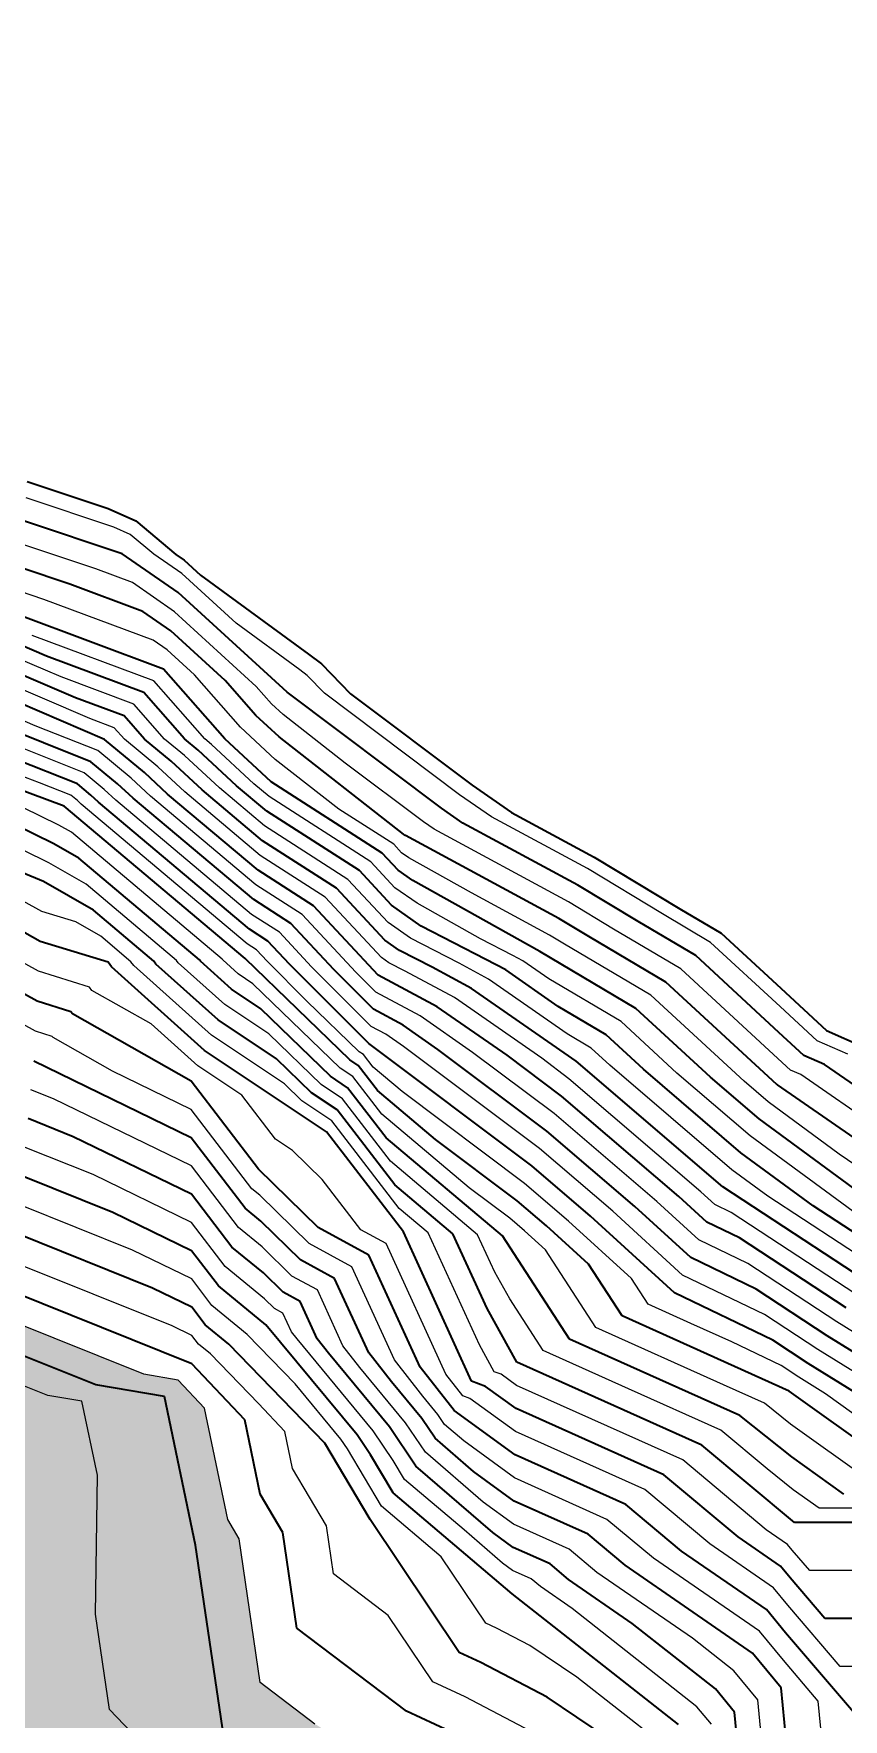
# Model space of a CAD drawing. Header units: millimetres. Extents: x -859836 to 307983, y -308065 to 649894.
# Drawn here: x 99637 to 142961, y 236861 to 327061 of the extents above; entities that cross this region are included whole.
import ezdxf

# ---------------------------------------------------------------- set-up
doc = ezdxf.new("R2010")
doc.units = ezdxf.units.MM
for name, color, linetype, lineweight in [('A-DETL-MBND', 5, 'Continuous', 9), ('C-TOPO', 7, 'Continuous', 9), ('C-TOPO-MAJR', 7, 'Continuous', 35), ('C-TOPO-MINR', 7, 'Continuous', 9)]:
    doc.layers.add(name, color=color, linetype=linetype, lineweight=lineweight)

msp = doc.modelspace()

# ---------------------------------------------------------------- hatches: boundary and pattern name
at = {"layer": 'A-DETL-MBND', "transparency": 33554585}
h = msp.add_hatch(color=1, dxfattribs=at)
h.paths.add_polyline_path([(-759872, -147838), (-751409, -147225), (-749609, -147143), (-733854, -145290), (-730653, -145570), (-721745, -145172), (-720814, -144887), (-719370, -144842), (-700946, -141995), (-695529, -141498), (-691142, -140868), (-678862, -139709), (-676064, -138561), (-673339, -137902), (-666588, -136592), (-665513, -135889), (-664558, -135218), (-662197, -133772), (-661519, -132852), (-659949, -130928), (-651084, -125443), (-650822, -125228), (-650213, -124939), (-646382, -122722), (-642214, -121295), (-640352, -120839), (-632919, -116639), (-632407, -116545), (-631232, -115977), (-624031, -110102), (-618435, -105784), (-615716, -103869), (-610671, -99638), (-609303, -97431), (-608187, -95168), (-606545, -92038), (-605546, -89814), (-602862, -83094), (-597357, -72506), (-595184, -69076), (-591888, -62294), (-588957, -58521), (-588686, -57663), (-586782, -51788), (-586421, -50671), (-585891, -49261), (-584837, -42142), (-583168, -34750), (-583236, -29503), (-581474, -24626), (-579291, -20446), (-577288, -10529), (-577844, -8379), (-576716, -5129), (-576923, -622), (-576761, 3433), (-577514, 8400), (-584433, 17478), (-591451, 26894), (-592059, 27631), (-594253, 29365), (-596698, 31520), (-606682, 39522), (-614114, 48456), (-617877, 53657), (-619367, 54812), (-621388, 57245), (-626371, 64609), (-630225, 76139), (-631882, 80641), (-631321, 82021), (-631047, 88615), (-629216, 99080), (-628971, 99848), (-627656, 101469), (-625202, 104951), (-622310, 108328), (-621916, 108853), (-618287, 112790), (-616954, 119597), (-611965, 123985), (-607391, 123672), (-603528, 125761), (-599346, 128280), (-596175, 130112), (-593901, 131920), (-587341, 139484), (-579017, 149394), (-573792, 168423), (-559581, 167597), (-555765, 171191), (-554261, 171958), (-551262, 173126), (-545079, 176205), (-536568, 178750), (-529133, 181370), (-526344, 189128), (-597518, 189128), (-597518, 207194), (-600686, 199575), (-609478, 188948), (-615919, 179175), (-616544, 177848), (-622914, 167950), (-630994, 157392), (-633191, 154309), (-645163, 133248), (-651286, 125168), (-651764, 119294), (-657364, 118029), (-668886, 104497), (-672322, 98230), (-678809, 91777), (-686744, 84898), (-689449, 82017), (-695207, 77404), (-695380, 71893), (-694273, 69271), (-689492, 45636), (-683652, 33844), (-677737, 19772), (-662028, -2904), (-651984, -24980), (-650691, -30222), (-651908, -42347), (-653635, -63919), (-656698, -68818), (-662024, -76036), (-666896, -86650), (-667567, -88913), (-681751, -105555), (-682213, -106748), (-682594, -107406), (-685917, -108622), (-692036, -110612), (-701719, -112727), (-713390, -117126), (-713858, -117303), (-715899, -118114), (-726309, -122425), (-732752, -123814), (-746954, -124818), (-750353, -125277), (-753407, -127865), (-764669, -132928), (-770641, -133394), (-784358, -129387), (-766211, -147534), (-765162, -147452), (-761763, -147700)])
h.paths.add_polyline_path([(-165073, -63985), (-152433, -63128), (-147212, -62558), (-145468, -61769), (-136004, -54982), (-133768, -53767), (-129949, -51511), (-119584, -45141), (-108212, -38110), (-106147, -37513), (-103534, -36430), (-95440, -33679), (-85435, -28121), (-81217, -27620), (-70310, -23490), (-69569, -23057), (-66354, -22120), (-63531, -20738), (-60354, -18737), (-51173, -14112), (-47726, -11549), (-46080, -8030), (-42098, 1247), (-71582, -3952), (-102491, 171344), (-31433, 183873), (-10665, 66090), (-8344, 71188), (-5480, 80840), (-4976, 82926), (-4345, 84088), (-2338, 91567), (-1942, 95428), (-648, 97607), (-1071, 98220), (-2510, 100800), (-3468, 101999), (-4531, 105589), (-4872, 106391), (-4883, 106838), (-4266, 108209), (-3836, 109670), (-3397, 110774), (-3406, 111243), (-3028, 112006), (-3263, 112804), (-5003, 115819), (-4795, 118868), (-5263, 125250), (-6517, 126820), (-6835, 127207), (-7506, 127369), (-7948, 127596), (-9992, 128520), (-10488, 129121), (-11669, 131806), (-11797, 132101), (-12046, 133135), (-12559, 133970), (-14267, 135969), (-16205, 140122), (-18451, 143457), (-18982, 145256), (-19057, 146525), (-18964, 150253), (-18988, 154876), (-19576, 155921), (-19786, 160906), (-20496, 162914), (-20826, 165369), (-20799, 166915), (-20107, 172970), (-19517, 173820), (-19312, 174558), (-18670, 176101), (-17060, 179067), (-15517, 180705), (-13911, 185702), (-4262, 188301), (-1645, 188923), (-105, 188210), (8503, 183584), (10926, 183912), (12005, 184043), (13640, 184361), (15131, 185109), (17172, 186245), (21649, 186967), (26966, 189922), (27822, 190382), (28403, 191056), (32119, 193617), (35169, 195832), (37685, 197143), (44902, 200225), (45756, 200160), (48502, 199127), (50290, 198574), (51191, 198365), (51921, 198324), (52221, 198344), (54759, 197846), (56032, 196790), (56464, 196469), (57692, 196367), (59108, 196361), (60941, 197154), (66233, 199839), (70130, 201192), (73048, 200979), (76924, 206128), (82127, 208080), (85344, 208780), (86075, 208372), (88573, 207914), (89729, 206890), (91276, 205317), (93776, 203937), (94137, 202344), (94391, 199786), (122336, 197831), (121797, 189716), (125647, 199482), (126089, 201383), (126324, 204787), (126905, 208036), (127554, 210427), (128482, 214073), (128746, 220996), (128473, 222544), (126624, 223852), (126936, 229764), (121612, 232554), (119877, 233364), (114690, 236608), (111762, 238823), (110636, 246522), (110029, 247546), (108783, 253509), (107371, 255011), (105531, 255323), (97841, 258447), (94527, 260036), (90352, 264357), (89017, 265316), (86132, 267662), (83932, 268416), (81219, 269590), (78181, 270815), (77485, 271254), (76016, 271688), (70070, 272996), (65720, 273763), (60235, 273305), (58972, 273395), (52899, 270581), (50487, 269940), (48782, 269681), (44888, 271379), (44155, 271664), (36008, 276151), (32279, 278102), (30572, 279889), (26209, 282046), (25647, 282628), (25305, 282619), (16014, 287701), (12948, 288678), (12218, 290013), (5109, 293561), (1173, 293491), (996, 295848), (-846, 297677), (-3706, 301772), (-4254, 303671), (-5166, 310755), (-5514, 312595), (-5824, 313912), (-11263, 323566), (-11006, 329168), (-11128, 331667), (-19570, 300160), (-119951, 327057), (-119803, 323213), (-126677, 316885), (-131916, 309583), (-138039, 307127), (-139811, 306218), (-145009, 304770), (-152454, 299923), (-155529, 293631), (-156974, 291356), (-164244, 289138), (-169538, 285729), (-171473, 283227), (-175794, 279460), (-179077, 276921), (-181978, 270226), (-183799, 266060), (-186962, 261812), (-188195, 260364), (-189518, 257544), (-192219, 254304), (-192584, 253707), (-193666, 250905), (-195467, 243388), (-196196, 242827), (-194515, 241920), (-193117, 240272), (-191870, 238552), (-189445, 238099), (-187379, 238829), (-181196, 237496), (-175260, 234188), (-174712, 233864), (-173921, 232781), (-172965, 231563), (-172393, 230212), (-171401, 229395), (-170346, 228036), (-168731, 226171), (-166947, 224795), (-166149, 223746), (-163251, 221790), (-159390, 213002), (-157244, 207107), (-158125, 203750), (-158684, 200374), (-157805, 198095), (-156223, 195786), (-156238, 193540), (-155648, 190949), (-154491, 184489), (-154880, 182143), (-154447, 180199), (-153070, 178898), (-149834, 176505), (-139965, 171530), (-138126, 170600), (-129357, 164765), (-128806, 164582), (-125625, 162125), (-121962, 159155), (-118169, 147987), (-115529, 142356), (-110100, 136364), (-104170, 130983), (-102874, 130179), (-102493, 125049), (-102587, 124307), (-102565, 123298), (-101236, 116731), (-101075, 108354), (-100903, 103207), (-100752, 100763), (-102347, 94828), (-103663, 92538), (-105020, 75873), (-113779, 78871), (-115927, 80336), (-116767, 79773), (-118030, 78279), (-120019, 71407), (-121727, 70570), (-124911, 67739), (-132123, 62869), (-134503, 61669), (-142143, 63655), (-144511, 65162), (-146330, 66255), (-93930, -25754), (-156629, -61462), (-204703, 22951), (-203169, 15882), (-200858, 9097), (-201011, 7340), (-201672, 4283), (-201800, 3453), (-202205, -1962), (-203074, -4336), (-205085, -7779), (-205398, -8805), (-204303, -12916), (-199204, -23507), (-197559, -24806), (-188446, -36297), (-186232, -39786), (-180001, -45528), (-178692, -50309), (-178316, -54011), (-176500, -58311), (-174921, -60229), (-168457, -62865), (-166443, -63531)])
h.paths.add_polyline_path([(-36382, 9575), (-36325, 9655), (-34497, 11838), (-31400, 15158), (-30158, 17103), (-28972, 19503), (-28725, 20204), (-24454, 28194), (-23969, 29653), (-22045, 35862), (-19945, 43004), (-18884, 49386), (-18505, 51142), (-18308, 51427), (-16088, 53703), (-14034, 56286), (-13124, 58389), (-12183, 60477), (-11466, 63512), (-44854, 57625), (-36383, 9584)])
h.paths.add_polyline_path([(-209307, 23977), (-205832, 24933), (-214036, 39337), (-155029, 72942), (-156196, 75860), (-157267, 77483), (-160083, 79252), (-162327, 81007), (-168562, 82322), (-171974, 82266), (-174895, 81970), (-178745, 82443), (-179832, 82459), (-182806, 83026), (-187870, 82820), (-190987, 82764), (-196740, 84867), (-206215, 90085), (-217797, 93191), (-220523, 94762), (-239193, 68099), (-236586, 66371), (-231472, 54327), (-229323, 51595), (-228392, 47968), (-224245, 38986), (-223941, 37016), (-223700, 36083), (-223413, 35510), (-223235, 34196), (-219932, 30913), (-219720, 30002), (-218890, 29933), (-218583, 30355), (-217413, 29932), (-217322, 28983), (-216667, 27680), (-215596, 26462), (-211752, 24276), (-211629, 24261)])
h.paths.add_polyline_path([(-104493, 32511), (-108740, 34478), (-111033, 34745), (-118279, 38197), (-121109, 39560), (-122686, 40146), (-124886, 42576), (-127774, 45075), (-127284, 49019), (-127353, 51467), (-126249, 53628), (-124638, 56522), (-122874, 56919), (-121333, 61662), (-118149, 64493), (-116851, 64289), (-109895, 61749), (-101431, 62897), (-97222, 57624), (-96994, 51839), (-95461, 45135), (-95182, 39024), (-97809, 35660), (-102505, 32673), (-103546, 32588)])
h.paths.add_polyline_path([(113952, 54850), (115144, 57676), (119371, 59200), (123981, 58308), (134122, 70221), (135206, 75484), (130794, 79482), (129640, 81238), (129018, 81691), (127052, 82907), (123829, 87412), (118436, 89438), (114649, 87913), (114523, 86104), (79787, 88533), (80974, 86559), (82982, 83414), (85870, 80693), (86415, 79732), (87156, 79254), (93254, 77937), (101112, 77088), (101690, 76657), (110303, 71926), (111655, 70038), (112330, 66003), (112029, 63955), (112025, 61722), (110833, 58895), (111202, 55882), (113573, 54992)])
h.paths.add_polyline_path([(46473, 90893), (46450, 90966), (46450, 90942)])
h.paths.add_polyline_path([(114914, 91699), (116742, 96586), (117222, 99339), (116281, 100813), (115714, 103134), (115083, 94112)])
h.paths.add_polyline_path([(77815, 91772), (81254, 140961), (77947, 134003), (77391, 132850), (76263, 127858), (75504, 126378), (70686, 116776), (69491, 114040), (69325, 112455), (69905, 111212), (72496, 104740), (73767, 102718), (74214, 102059), (75304, 98529), (75680, 97769), (77652, 92229)])
h.paths.add_polyline_path([(-430559, 174792), (-396358, 223636), (-410299, 232491), (-417613, 235355), (-425156, 238606), (-444149, 250578), (-452510, 252436), (-452510, 191303), (-451929, 191053), (-450916, 184024), (-444554, 181215), (-442283, 180124), (-434174, 176436)])
h.paths.add_polyline_path([(-462933, 188895), (-462489, 189128), (-463513, 189128)])
h.paths.add_polyline_path([(20902, 189411), (-15527, 199172), (-17080, 193377), (-157146, 230908), (-144206, 279204), (-133097, 276228), (-125333, 305205), (85106, 248818), (77341, 219841), (66233, 222817), (60021, 199635), (26079, 208730), (21836, 192894)])
h.paths.add_polyline_path([(-305163, 308526), (-297168, 312758), (-330807, 321772), (-305961, 308938)])
h.paths.add_polyline_path([(-101365, 344853), (-99267, 352685), (-106132, 348019), (-107260, 346432), (-107015, 346367)])
h.paths.add_polyline_path([(-77617, 359195), (-72055, 379953), (-74944, 376393), (-78127, 372078), (-79002, 371144), (-83284, 366025), (-86114, 364172), (-90178, 362561), (-78095, 359323)])
h.paths.add_polyline_path([(-70949, 384081), (-49147, 465447), (10755, 449396), (10427, 451476), (10340, 452557), (9561, 454240), (5848, 461010), (3088, 465731), (3916, 466341), (3829, 466873), (4301, 472115), (5273, 480727), (5235, 481311), (1254, 490409), (398, 499801), (248, 500675), (1538, 508051), (2399, 515172), (5336, 526780), (6042, 528818), (11319, 535892), (14764, 542803), (21028, 556609), (22026, 559450), (25679, 567225), (23762, 595967), (26857, 602002), (42608, 602571), (44738, 607162), (48181, 613963), (49550, 615647), (53154, 622325), (47956, 649894), (47874, 649894), (42817, 647426), (40858, 646138), (35158, 640491), (29786, 634475), (27764, 633773), (23010, 631806), (12648, 627092), (6576, 623443), (5459, 622546), (3132, 622423), (937, 621697), (-3757, 621182), (-10336, 620725), (-17509, 618636), (-20466, 617651), (-26978, 615727), (-29360, 614862), (-36198, 612616), (23495, 596621), (-6839, 483415), (-62468, 498321), (-61154, 491830), (-59928, 489468), (-56843, 481884), (-56752, 481249), (-55996, 465839), (-55728, 464742), (-55062, 458604), (-54604, 453643), (-54849, 452204), (-55585, 448717), (-57347, 441004), (-59178, 436511), (-62836, 421846), (-64420, 417337), (-65373, 414138), (-67663, 409612), (-67833, 408961), (-68221, 406728), (-67446, 402371), (-67164, 401641), (-67454, 400728), (-68102, 398277), (-69211, 394395), (-69530, 393435), (-70271, 388744), (-70595, 386619)])
h.paths.add_polyline_path([(-72390, 518021), (-67541, 536118), (-118601, 549800), (-111350, 544573), (-102792, 541248), (-98322, 538930), (-89693, 534294), (-86179, 534292), (-80614, 527648), (-74938, 522052), (-72698, 518856)])
h.paths.add_polyline_path([(-136180, 559285), (-135118, 563249), (-136667, 559600)])
h.paths.add_polyline_path([(-54600, 584415), (-47886, 609472), (-50553, 609641), (-55313, 609698), (-62008, 606325), (-64948, 609251), (-80643, 608301), (-83770, 607896), (-87388, 606897), (-94432, 606828), (-97621, 607514), (-101540, 606576), (-111704, 601349), (-115028, 602044), (-116464, 600991), (-56960, 585047)])
h.paths.add_polyline_path([(-105893, 632098), (-77034, 642660), (-60117, 645580), (-52045, 639137), (-36907, 649894), (-98339, 649894), (-105228, 633665)])

# ---------------------------------------------------------------- linework, layer by layer
at = {"layer": 'C-TOPO', "lineweight": 35}
for p, q in [((99291, 303091), (103629, 301648)), ((103629, 301648), (105101, 300987)), ((105101, 300987), (107245, 299200)), ((107245, 299200), (107695, 298887)), ((107695, 298887), (108570, 298089)), ((108570, 298089), (114345, 293851)), ((114345, 293851), (115037, 293349)), ((115037, 293349), (116597, 291740)), ((116597, 291740), (123103, 286847)), ((123103, 286847), (125210, 285384)), ((125210, 285384), (129621, 283001)), ((129621, 283001), (134210, 280239)), ((134210, 280239), (136421, 278931)), ((136421, 278931), (139616, 275985)), ((139616, 275985), (142062, 273721)), ((142062, 273721), (144084, 272835))]:
    msp.add_line(p, q, dxfattribs=at)
at = {"layer": 'C-TOPO-MAJR'}
for p, q in [((104364, 299231), (99138, 300969)), ((107364, 297150), (104364, 299231)), ((101571, 297603), (98958, 298472)), ((105475, 296146), (101571, 297603)), ((113195, 291826), (107364, 297150)), ((106585, 293062), (98778, 295976)), ((106975, 295106), (105475, 296146)), ((109890, 292444), (106975, 295106)), ((100325, 293750), (98084, 294711)), ((101873, 291524), (97390, 293447)), ((105530, 291807), (100325, 293750)), ((109862, 289333), (106585, 293062)), ((111529, 290580), (109890, 292444)), ((103420, 289298), (96696, 292182)), ((104475, 290553), (101873, 291524)), ((107715, 289321), (105530, 291807)), ((121457, 285613), (113195, 291826)), ((102701, 288104), (96012, 290764)), ((105568, 289309), (104475, 290553)), ((112770, 289428), (111529, 290580)), ((105562, 287525), (103420, 289298)), ((106995, 288128), (105568, 289309)), ((108429, 288730), (107715, 289321)), ((110498, 286810), (108429, 288730)), ((112345, 287029), (109862, 289333)), ((119423, 284234), (112770, 289428)), ((101261, 285718), (95308, 287938)), ((101981, 286911), (98637, 288241)), ((104128, 286923), (102701, 288104)), ((108651, 286592), (106995, 288128)), ((102695, 286320), (101981, 286911)), ((104956, 286155), (104128, 286923)), ((106803, 286373), (105562, 287525)), ((118289, 283214), (112345, 287029)), ((100713, 283706), (94956, 286525)), ((103109, 285936), (102695, 286320)), ((111180, 279145), (103109, 285936)), ((111413, 280722), (104956, 286155)), ((111646, 282299), (106803, 286373)), ((111879, 283876), (108651, 286592)), ((112112, 285452), (110498, 286810)), ((110947, 277569), (101261, 285718)), ((117065, 282273), (112112, 285452)), ((122602, 284818), (121457, 285613)), ((100164, 281694), (93702, 284365)), ((119521, 284161), (119423, 284234)), ((119534, 284151), (119521, 284161)), ((127741, 279718), (119534, 284151)), ((128757, 281492), (122602, 284818)), ((102046, 282935), (100713, 283706)), ((115842, 281332), (111879, 283876)), ((108503, 277502), (102046, 282935)), ((119144, 282296), (118289, 283214)), ((102830, 280151), (100164, 281694)), ((114618, 280391), (111646, 282299)), ((118787, 280426), (117065, 282273)), ((119930, 281741), (119144, 282296)), ((126724, 277943), (119930, 281741)), ((131977, 279554), (128757, 281492)), ((99988, 278491), (95679, 280868)), ((113394, 279450), (111413, 280722)), ((118429, 278556), (115842, 281332)), ((99813, 275288), (91194, 280043)), ((106058, 277435), (102830, 280151)), ((118071, 276687), (114618, 280391)), ((120368, 279309), (118787, 280426)), ((129351, 278748), (127741, 279718)), ((112171, 278509), (111180, 279145)), ((115697, 276981), (113394, 279450)), ((123840, 277524), (120368, 279309)), ((133465, 276315), (129351, 278748)), ((135063, 277729), (131977, 279554)), ((103614, 277368), (99988, 278491)), ((113322, 277275), (112171, 278509)), ((119220, 277998), (118429, 278556)), ((120956, 277105), (119220, 277998)), ((131867, 274902), (126724, 277943)), ((103796, 277130), (103614, 277368)), ((108785, 272647), (103796, 277130)), ((106180, 277276), (106058, 277435)), ((109506, 274287), (106180, 277276)), ((108564, 277422), (108503, 277502)), ((110226, 275928), (108564, 277422)), ((116548, 272147), (110947, 277569)), ((117571, 273024), (113322, 277275)), ((117821, 274855), (115697, 276981)), ((123063, 275975), (120956, 277105)), ((124894, 276959), (123840, 277524)), ((127698, 275008), (124894, 276959)), ((139520, 273619), (135063, 277729)), ((121232, 274991), (118071, 276687)), ((139408, 270835), (133465, 276315)), ((101625, 274726), (99813, 275288)), ((111791, 274884), (110226, 275928)), ((128672, 272074), (123063, 275975)), ((101717, 274607), (101625, 274726)), ((108064, 271006), (101717, 274607)), ((112635, 272200), (109506, 274287)), ((115525, 271270), (111791, 274884)), ((119402, 274008), (117821, 274855)), ((124972, 272391), (121232, 274991)), ((130270, 273488), (127698, 275008)), ((135857, 271222), (131867, 274902)), ((121271, 272707), (119402, 274008)), ((132264, 271648), (130270, 273488)), ((140850, 272388), (139520, 273619)), ((113479, 269516), (108785, 272647)), ((126301, 266472), (117571, 273024)), ((127091, 268339), (121271, 272707)), ((108072, 267983), (99637, 272085)), ((114502, 270393), (112635, 272200)), ((117004, 271841), (116548, 272147)), ((118033, 270502), (117004, 271841)), ((127881, 270207), (124972, 272391)), ((136520, 265353), (128672, 272074)), ((137486, 267177), (132264, 271648)), ((141949, 271907), (140850, 272388)), ((147493, 268071), (141949, 271907)), ((111671, 266294), (108064, 271006)), ((116437, 270659), (115525, 271270)), ((118495, 267981), (116437, 270659)), ((138452, 269000), (135857, 271222)), ((139424, 270820), (139408, 270835)), ((139437, 270814), (139424, 270820)), ((146829, 265700), (139437, 270814)), ((115870, 269476), (114502, 270393)), ((121146, 267881), (118033, 270502)), ((134160, 264830), (127881, 270207)), ((101753, 268036), (99337, 269006)), ((115303, 268293), (113479, 269516)), ((118957, 265459), (115870, 269476)), ((146165, 263329), (138452, 269000)), ((108080, 264959), (101753, 268036)), ((110958, 264213), (108072, 267983)), ((119418, 262937), (115303, 268293)), ((124720, 262738), (118495, 267981)), ((131800, 264307), (127091, 268339)), ((125510, 264605), (121146, 267881)), ((141342, 264341), (137486, 267177)), ((114851, 263183), (111671, 266294)), ((129440, 263784), (126301, 266472)), ((103870, 263987), (99038, 265928)), ((122069, 262837), (118957, 265459)), ((144134, 260359), (136520, 265353)), ((110244, 262132), (108080, 264959)), ((127080, 263261), (125510, 264605)), ((134796, 261578), (131800, 264307)), ((135658, 263466), (134160, 264830)), ((145150, 261844), (141342, 264341)), ((108087, 261936), (103870, 263987)), ((111799, 263522), (110958, 264213)), ((113919, 261448), (111799, 263522)), ((133934, 259690), (129440, 263784)), ((137408, 262620), (135658, 263466)), ((105986, 259938), (98738, 262850)), ((117577, 261697), (114851, 263183)), ((123073, 254955), (119418, 262937)), ((123896, 258846), (122069, 262837)), ((128311, 257209), (124720, 262738)), ((129327, 261214), (127080, 263261)), ((143118, 258874), (137408, 262620)), ((109530, 260051), (108087, 261936)), ((111927, 260750), (110244, 262132)), ((120318, 255711), (117577, 261697)), ((112987, 259713), (111927, 260750)), ((115737, 260457), (113919, 261448)), ((131122, 258449), (129327, 261214)), ((138296, 259886), (134796, 261578)), ((108095, 258913), (105986, 259938)), ((112055, 257977), (109530, 260051)), ((117564, 256466), (115737, 260457)), ((142103, 257389), (138296, 259886)), ((108103, 255890), (98439, 259772)), ((108817, 257971), (108095, 258913)), ((113896, 259217), (112987, 259713)), ((114809, 257222), (113896, 259217)), ((139184, 257152), (133934, 259690)), ((116945, 252076), (112055, 257977)), ((125499, 255969), (123896, 258846)), ((135675, 256408), (131122, 258449)), ((110079, 256933), (108817, 257971)), ((115416, 256447), (114809, 257222)), ((137416, 253126), (128311, 257209)), ((141087, 255904), (139184, 257152)), ((147814, 253844), (142103, 257389)), ((102960, 254757), (98139, 256693)), ((115214, 251638), (110079, 256933)), ((118676, 252513), (115416, 256447)), ((118777, 254918), (117564, 256466)), ((140072, 254418), (135675, 256408)), ((110927, 252885), (108103, 255890)), ((122138, 253388), (120318, 255711)), ((135387, 251535), (125499, 255969)), ((143943, 254131), (141087, 255904)), ((106639, 254132), (102960, 254757)), ((120407, 252950), (118777, 254918)), ((123818, 254678), (123073, 254955)), ((125448, 253492), (123818, 254678)), ((145621, 250440), (140072, 254418)), ((108301, 246181), (106639, 254132)), ((133358, 249945), (125448, 253492)), ((111758, 248910), (110927, 252885)), ((121114, 251896), (120407, 252950)), ((125396, 251014), (122138, 253388)), ((140212, 250902), (137416, 253126)), ((117653, 251021), (116945, 252076)), ((120091, 250404), (118676, 252513)), ((123173, 250119), (121114, 251896)), ((117639, 247546), (115214, 251638)), ((118865, 248975), (117653, 251021)), ((131329, 248354), (125396, 251014)), ((140352, 247386), (135387, 251535)), ((142987, 248913), (140212, 250902)), ((124207, 246850), (120091, 250404)), ((125345, 248536), (123173, 250119)), ((137330, 246625), (133358, 249945)), ((125242, 243581), (118865, 248975)), ((112970, 246863), (111758, 248910)), ((129300, 246763), (125345, 248536)), ((134308, 245864), (131329, 248354)), ((122410, 240441), (117639, 247546)), ((149459, 247392), (140352, 247386)), ((113721, 241730), (112970, 246863)), ((125294, 246059), (124207, 246850)), ((131286, 245103), (129300, 246763)), ((139600, 245060), (137330, 246625)), ((109803, 235915), (108301, 246181)), ((127271, 245172), (125294, 246059)), ((138849, 242733), (134308, 245864)), ((128264, 244342), (127271, 245172)), ((138097, 240407), (131286, 245103)), ((140113, 244439), (139600, 245060)), ((134142, 236573), (125242, 243581)), ((131670, 241994), (128264, 244342)), ((141980, 242250), (140113, 244439)), ((139874, 241492), (138849, 242733)), ((136119, 238490), (131670, 241994)), ((146534, 242252), (141980, 242250)), ((119578, 237301), (113721, 241730)), ((143608, 237113), (139874, 241492)), ((123568, 239901), (122410, 240441)), ((139636, 238545), (138097, 240407)), ((127120, 238039), (123568, 239901)), ((137145, 237248), (136119, 238490)), ((140955, 224582), (139636, 238545)), ((121893, 236220), (119578, 237301)), ((132164, 234656), (127120, 238039)), ((138025, 227940), (137145, 237248))]:
    msp.add_line(p, q, dxfattribs=at)
at = {"layer": 'C-TOPO-MINR'}
for p, q in [((103932, 300653), (99228, 302217)), ((104798, 300264), (103932, 300653)), ((102968, 298417), (99048, 299721)), ((106059, 299212), (104798, 300264)), ((107559, 298172), (106059, 299212)), ((104920, 297689), (102968, 298417)), ((107169, 296128), (104920, 297689)), ((110474, 295510), (107559, 298172)), ((100174, 296790), (98868, 297224)), ((106030, 294604), (100174, 296790)), ((111543, 292135), (107169, 296128)), ((113872, 293018), (110474, 295510)), ((101099, 292637), (97737, 294079)), ((106058, 292435), (99551, 294863)), ((106780, 294084), (106030, 294604)), ((108238, 292753), (106780, 294084)), ((102647, 290411), (97043, 292815)), ((105003, 291180), (101099, 292637)), ((108789, 289327), (106058, 292435)), ((110696, 289956), (108238, 292753)), ((114278, 292722), (113872, 293018)), ((115196, 291776), (114278, 292722)), ((99716, 290031), (96354, 291473)), ((112362, 291203), (111543, 292135)), ((122426, 286339), (115196, 291776)), ((106641, 289315), (105003, 291180)), ((112983, 290627), (112362, 291203)), ((116309, 288030), (112983, 290627)), ((103061, 288701), (99716, 290031)), ((103948, 289925), (102647, 290411)), ((104494, 289304), (103948, 289925)), ((112558, 288228), (110696, 289956)), ((99949, 286979), (95484, 288645)), ((102341, 287508), (97324, 289502)), ((104845, 287224), (103061, 288701)), ((106279, 287827), (104494, 289304)), ((107712, 288429), (106641, 289315)), ((109146, 289032), (108789, 289327)), ((111422, 286920), (109146, 289032)), ((107727, 286483), (106279, 287827)), ((109574, 286701), (107712, 288429)), ((115965, 285569), (112558, 288228)), ((120489, 284887), (116309, 288030)), ((101621, 286315), (99949, 286979)), ((103412, 286622), (102341, 287508)), ((105880, 286264), (104845, 287224)), ((112229, 286241), (111422, 286920)), ((100987, 284712), (98109, 286122)), ((101978, 286019), (101621, 286315)), ((102185, 285827), (101978, 286019)), ((104032, 286046), (103412, 286622)), ((111297, 279934), (104032, 286046)), ((111530, 281510), (105880, 286264)), ((111763, 283087), (107727, 286483)), ((111996, 284664), (109574, 286701)), ((117677, 282743), (112229, 286241)), ((124137, 285151), (122426, 286339)), ((111064, 278357), (102185, 285827)), ((118900, 283684), (115965, 285569)), ((129266, 282380), (124137, 285151)), ((101654, 284326), (100987, 284712)), ((109725, 277535), (101654, 284326)), ((116453, 281802), (111996, 284664)), ((121068, 284485), (120489, 284887)), ((128249, 280605), (121068, 284485)), ((100438, 282700), (97560, 284110)), ((119323, 283231), (118900, 283684)), ((119711, 282957), (119323, 283231)), ((102438, 281543), (100438, 282700)), ((115230, 280862), (111763, 283087)), ((118965, 281361), (117677, 282743)), ((123067, 281081), (119711, 282957)), ((133290, 279957), (129266, 282380)), ((107281, 277468), (102438, 281543)), ((114006, 279921), (111530, 281510)), ((118608, 279491), (116453, 281802)), ((100076, 280092), (97921, 281281)), ((118250, 277621), (115230, 280862)), ((120149, 280525), (118965, 281361)), ((123546, 278626), (120149, 280525)), ((127233, 278830), (123067, 281081)), ((130664, 279151), (128249, 280605)), ((99900, 276889), (93437, 280456)), ((101889, 279531), (100076, 280092)), ((112783, 278980), (111297, 279934)), ((116884, 276834), (114006, 279921)), ((135862, 278436), (133290, 279957)), ((103222, 278760), (101889, 279531)), ((104836, 277401), (103222, 278760)), ((114509, 277128), (112783, 278980)), ((119794, 278653), (118608, 279491)), ((128038, 278346), (127233, 278830)), ((134264, 277022), (130664, 279151)), ((111559, 278039), (111064, 278357)), ((112135, 277422), (111559, 278039)), ((122398, 277315), (119794, 278653)), ((125282, 277733), (123546, 278626)), ((132666, 275609), (128038, 278346)), ((139576, 275011), (135862, 278436)), ((104988, 277203), (104836, 277401)), ((109145, 273467), (104988, 277203)), ((107372, 277349), (107281, 277468)), ((109866, 275108), (107372, 277349)), ((109755, 277495), (109725, 277535)), ((110587, 276748), (109755, 277495)), ((114259, 275296), (112135, 277422)), ((117696, 273940), (114509, 277128)), ((118646, 277342), (118250, 277621)), ((119514, 276896), (118646, 277342)), ((123978, 276467), (122398, 277315)), ((125809, 277451), (125282, 277733)), ((127211, 276476), (125809, 277451)), ((139464, 272227), (134264, 277022)), ((99725, 273686), (95416, 276064)), ((102620, 276047), (99900, 276889)), ((102756, 275869), (102620, 276047)), ((111369, 276226), (110587, 276748)), ((116037, 271708), (111369, 276226)), ((117946, 275771), (116884, 276834)), ((122148, 275483), (119514, 276896)), ((128185, 273541), (123978, 276467)), ((131068, 274195), (127211, 276476)), ((105930, 274068), (102756, 275869)), ((117060, 272585), (114259, 275296)), ((120317, 274500), (117946, 275771)), ((126822, 272232), (122148, 275483)), ((137654, 271009), (132666, 275609)), ((112213, 273542), (109866, 275108)), ((123121, 272549), (120317, 274500)), ((141563, 273172), (139576, 275011)), ((100631, 273405), (99725, 273686)), ((100677, 273346), (100631, 273405)), ((103851, 271545), (100677, 273346)), ((108424, 271826), (105930, 274068)), ((113057, 270858), (109145, 273467)), ((115013, 270831), (112213, 273542)), ((118487, 273516), (117696, 273940)), ((119421, 272866), (118487, 273516)), ((129471, 272781), (128185, 273541)), ((134061, 271435), (131068, 274195)), ((117288, 272433), (117060, 272585)), ((117802, 271763), (117288, 272433)), ((126696, 267406), (119421, 272866)), ((127486, 269273), (123121, 272549)), ((130468, 271861), (129471, 272781)), ((143205, 272453), (141563, 273172)), ((108068, 269494), (103851, 271545)), ((110771, 270261), (108424, 271826)), ((116721, 271250), (116037, 271708)), ((119358, 270452), (117802, 271763)), ((128277, 271140), (126822, 272232)), ((137003, 266265), (130468, 271861)), ((140137, 271604), (139464, 272227)), ((140693, 271360), (140137, 271604)), ((113990, 269954), (113057, 270858)), ((116154, 270067), (115013, 270831)), ((118264, 269241), (116721, 271250)), ((135340, 265092), (128277, 271140)), ((137969, 268088), (134061, 271435)), ((138935, 269911), (137654, 271009)), ((147161, 266885), (140693, 271360)), ((100695, 270060), (99487, 270546)), ((108076, 266471), (100695, 270060)), ((112575, 267905), (110771, 270261)), ((115587, 268885), (113990, 269954)), ((118726, 266720), (116154, 270067)), ((125906, 265538), (119358, 270452)), ((142745, 267110), (138935, 269911)), ((111314, 265254), (108068, 269494)), ((119187, 264198), (115587, 268885)), ((122933, 265309), (118264, 269241)), ((132980, 264569), (127486, 269273)), ((113487, 267294), (112575, 267905)), ((143754, 263835), (137969, 268088)), ((102812, 266012), (99188, 267467)), ((115077, 265738), (113487, 267294)), ((130620, 264046), (126696, 267406)), ((146497, 264514), (142745, 267110)), ((110601, 263173), (108076, 266471)), ((123395, 262788), (118726, 266720)), ((138931, 264847), (137003, 266265)), ((108084, 263448), (102812, 266012)), ((111735, 264908), (111314, 265254)), ((117135, 263060), (115077, 265738)), ((125115, 263671), (122933, 265309)), ((128260, 263522), (125906, 265538)), ((104928, 261963), (98888, 264389)), ((114385, 262315), (111735, 264908)), ((135227, 262522), (132980, 264569)), ((136089, 264409), (135340, 265092)), ((136964, 263987), (136089, 264409)), ((144642, 261101), (138931, 264847)), ((109887, 261092), (108084, 263448)), ((120744, 262887), (119187, 264198)), ((125900, 262999), (125115, 263671)), ((131631, 260452), (128260, 263522)), ((134365, 260634), (130620, 264046)), ((143626, 259616), (136964, 263987)), ((111863, 262136), (110601, 263173)), ((118498, 262317), (117135, 263060)), ((123485, 256901), (120744, 262887)), ((124308, 260792), (123395, 262788)), ((127024, 261976), (125900, 262999)), ((137852, 261253), (135227, 262522)), ((108091, 260425), (104928, 261963)), ((113453, 260580), (111863, 262136)), ((116657, 261077), (114385, 262315)), ((121696, 255333), (118498, 262317)), ((129717, 257829), (127024, 261976)), ((107045, 257914), (98588, 261311)), ((111991, 259363), (109887, 261092)), ((118941, 256089), (116657, 261077)), ((125110, 259353), (124308, 260792)), ((142611, 258131), (137852, 261253)), ((109173, 259011), (108091, 260425)), ((114816, 259837), (113453, 260580)), ((116187, 256844), (114816, 259837)), ((132528, 259070), (131631, 260452)), ((138740, 258519), (134365, 260634)), ((111067, 257455), (109173, 259011)), ((112521, 258845), (111991, 259363)), ((126905, 256589), (125110, 259353)), ((134805, 258049), (132528, 259070)), ((105531, 255323), (98289, 258232)), ((112975, 258597), (112521, 258845)), ((113432, 257600), (112975, 258597)), ((137003, 257054), (134805, 258049)), ((141595, 256646), (138740, 258519)), ((147608, 255029), (142611, 258131)), ((108099, 257401), (107045, 257914)), ((108460, 256930), (108099, 257401)), ((113635, 254808), (111067, 257455)), ((113735, 257212), (113432, 257600)), ((117811, 252294), (113735, 257212)), ((136546, 254767), (129717, 257829)), ((109091, 256412), (108460, 256930)), ((111659, 253764), (109091, 256412)), ((117096, 255682), (116187, 256844)), ((124286, 255462), (123485, 256901)), ((131458, 254548), (126905, 256589)), ((139628, 255785), (137003, 257054)), ((145878, 253987), (141595, 256646)), ((107371, 255011), (105531, 255323)), ((119541, 252732), (117096, 255682)), ((120457, 254153), (118941, 256089)), ((122605, 254171), (121696, 255333)), ((124659, 255324), (124286, 255462)), ((125473, 254730), (124659, 255324)), ((140580, 255161), (139628, 255785)), ((100388, 254191), (97989, 255154)), ((108783, 253509), (107371, 255011)), ((116080, 251857), (113635, 254808)), ((134373, 250740), (125473, 254730)), ((136402, 252331), (131458, 254548)), ((138744, 253772), (136546, 254767)), ((142007, 254275), (140580, 255161)), ((102219, 253880), (100388, 254191)), ((103046, 249923), (102219, 253880)), ((110029, 247546), (108783, 253509)), ((113071, 252262), (111659, 253764)), ((121272, 253169), (120457, 254153)), ((122978, 254033), (122605, 254171)), ((125422, 252253), (122978, 254033)), ((140142, 252660), (138744, 253772)), ((146169, 251291), (142007, 254275)), ((120603, 251150), (119541, 252732)), ((121626, 252642), (121272, 253169)), ((122655, 251753), (121626, 252642)), ((144304, 249677), (140142, 252660)), ((113486, 250274), (113071, 252262)), ((116434, 251330), (116080, 251857)), ((118872, 250712), (117811, 252294)), ((125371, 249775), (122655, 251753)), ((132344, 249149), (125422, 252253)), ((138884, 250256), (136402, 252331)), ((118252, 248260), (116434, 251330)), ((123690, 248484), (120603, 251150)), ((102940, 242488), (103046, 249923)), ((115305, 247205), (113486, 250274)), ((119478, 249689), (118872, 250712)), ((138841, 247006), (134373, 250740)), ((140282, 249144), (138884, 250256)), ((122667, 246992), (119478, 249689)), ((130315, 247558), (125371, 249775)), ((135819, 246245), (132344, 249149)), ((141669, 248150), (140282, 249144)), ((121441, 245563), (118252, 248260)), ((125319, 247298), (123690, 248484)), ((148500, 248154), (141669, 248150)), ((110636, 246522), (110029, 247546)), ((115680, 244638), (115305, 247205)), ((128286, 245967), (125319, 247298)), ((132797, 245484), (130315, 247558)), ((111762, 238823), (110636, 246522)), ((124725, 245216), (122667, 246992)), ((139976, 246223), (138841, 247006)), ((123826, 242011), (121441, 245563)), ((129775, 244723), (128286, 245967)), ((138473, 241570), (132797, 245484)), ((139225, 243896), (135819, 246245)), ((140233, 245913), (139976, 246223)), ((141166, 244818), (140233, 245913)), ((118608, 242423), (115680, 244638)), ((125268, 244820), (124725, 245216)), ((126257, 244377), (125268, 244820)), ((134883, 241200), (129775, 244723)), ((147996, 244822), (141166, 244818)), ((126753, 243962), (126257, 244377)), ((128456, 242788), (126753, 243962)), ((139994, 242965), (139225, 243896)), ((135131, 237531), (128456, 242788)), ((142794, 239682), (139994, 242965)), ((103687, 237380), (102940, 242488)), ((120994, 238871), (118608, 242423)), ((124405, 241741), (123826, 242011)), ((126181, 240810), (124405, 241741)), ((137108, 239448), (134883, 241200)), ((139755, 240018), (138473, 241570)), ((128703, 239119), (126181, 240810)), ((141622, 237829), (139755, 240018)), ((133153, 235615), (128703, 239119)), ((138390, 237896), (137108, 239448)), ((145071, 239683), (142794, 239682)), ((114690, 236608), (111762, 238823)), ((122730, 238060), (120994, 238871)), ((106780, 234163), (103687, 237380)), ((128058, 235268), (122730, 238060)), ((135900, 236600), (135131, 237531)), ((139490, 226261), (138390, 237896)), ((142282, 230848), (141622, 237829))]:
    msp.add_line(p, q, dxfattribs=at)

doc.saveas('drawing.dxf')
